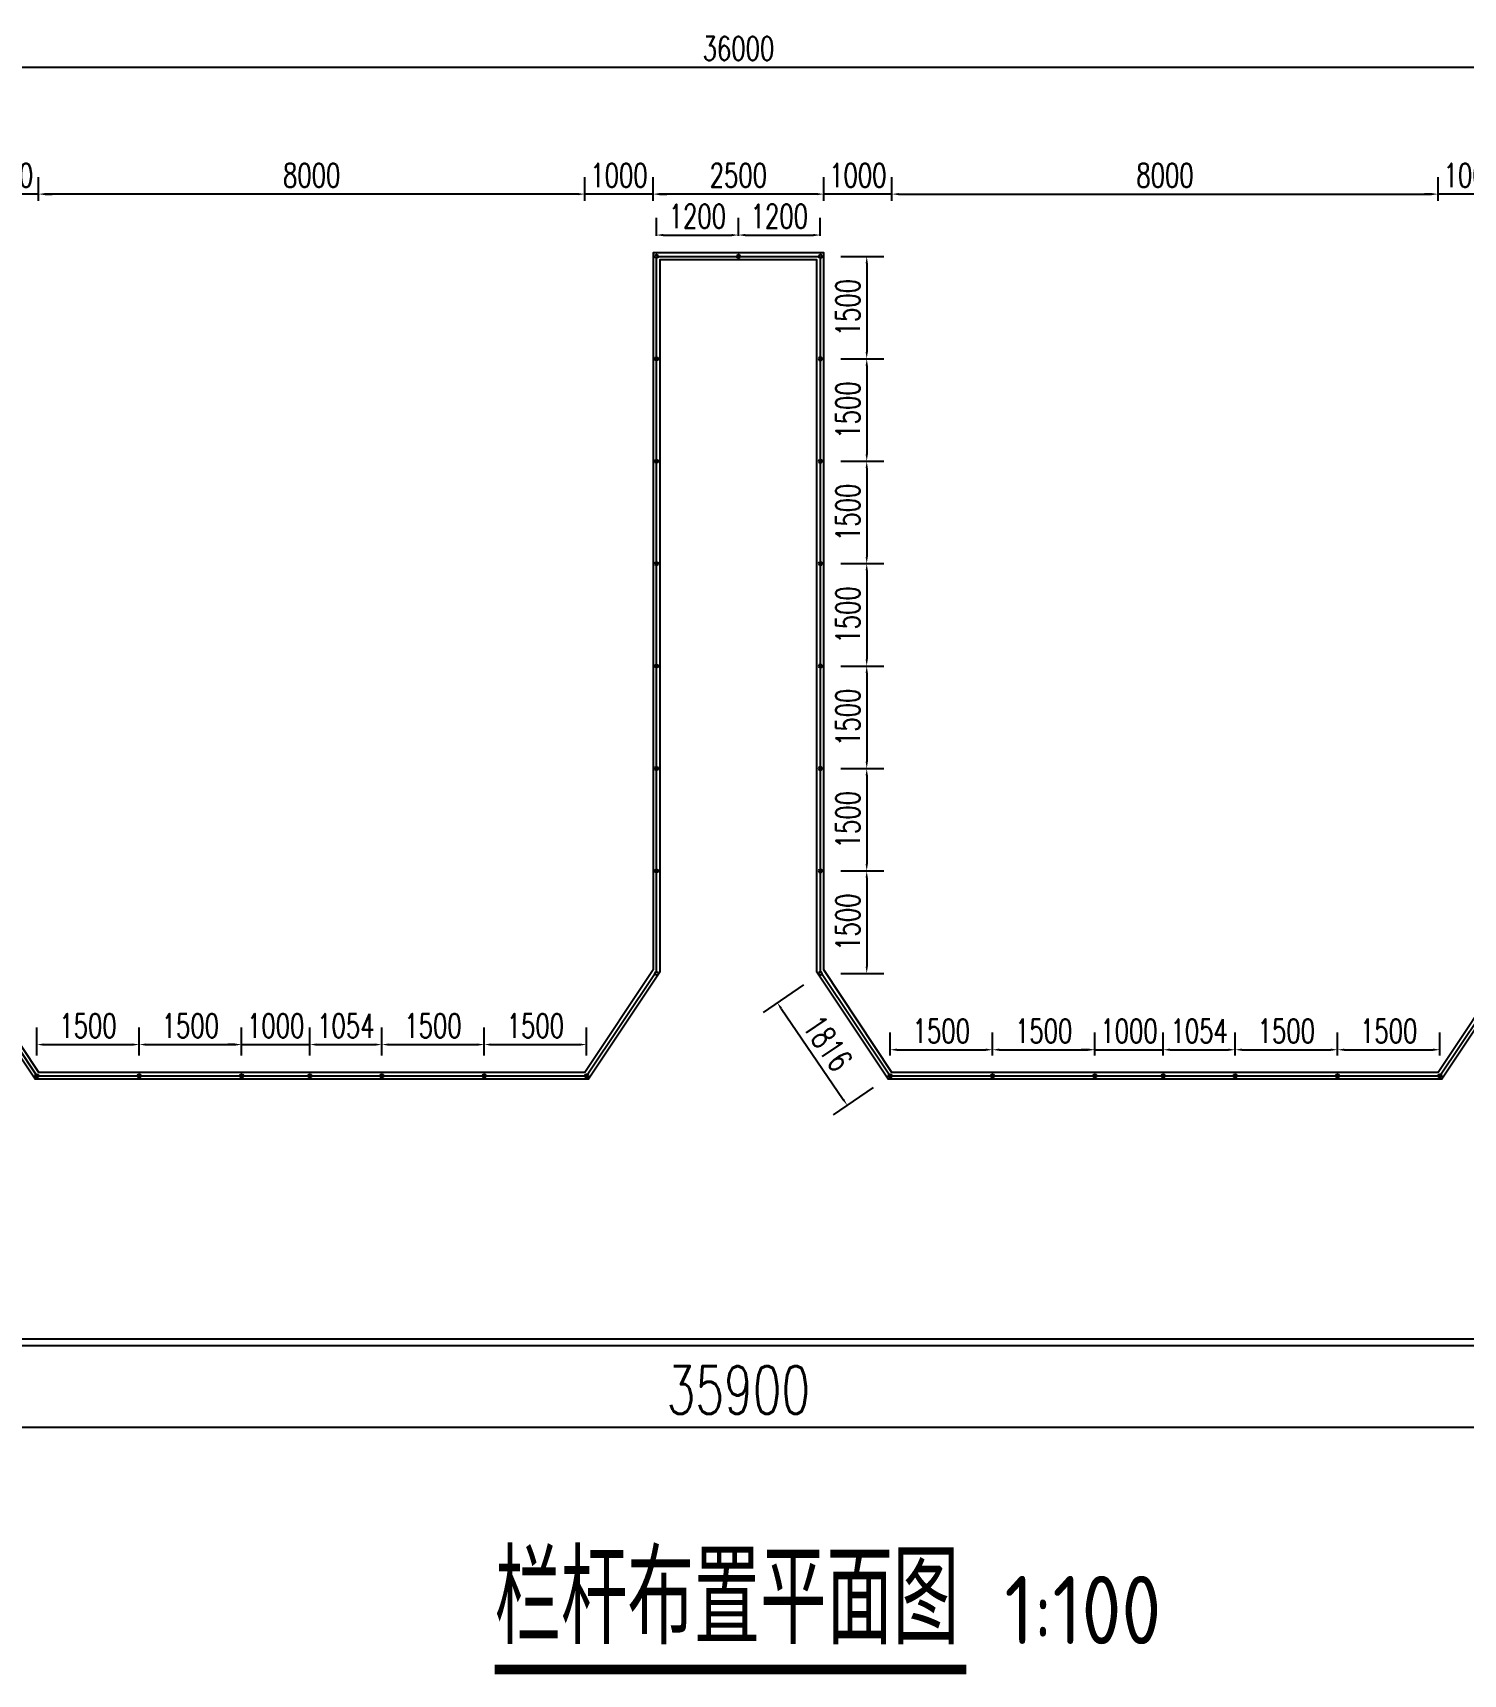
# Model space of a CAD drawing. Extents: x -89702 to 926017, y -610001 to -56924.
# Drawn here: x 521730 to 542684, y -234390 to -210354 of the extents above; entities that cross this region are included whole.
import ezdxf

# ---------------------------------------------------------------- set-up
doc = ezdxf.new("R2010")
doc.units = 0
doc.header["$LTSCALE"] = 10
doc.header["$MEASUREMENT"] = 0
for name, color, linetype in [('DIM_SYMB', 3, 'Continuous'), ('L-TEXT文字标注', 7, 'Continuous'), ('PUB_TEXT', 7, 'Continuous'), ('W-PLASTIC_RAILINGS塑木栏杆', 6, 'Continuous'), ('W-STEEL_FRAME钢架', 3, 'Continuous')]:
    doc.layers.add(name, color=color, linetype=linetype)
doc.layers.add('文字标注', color=7, linetype='Continuous', lineweight=18)
doc.styles.get("Standard").update_dxf_attribs({"font": 'gbenor.shx', "bigfont": 'gbcbig.shx'})
doc.styles.add('STANDARD_T3', font='simplex.shx', dxfattribs={"width": 0.7, "bigfont": 'gbcbig.shx'})
doc.dimstyles.new('W&&100', dxfattribs={"dimtxt": 350, "dimasz": 100, "dimexe": 250, "dimexo": 300, "dimgap": 100, "dimtad": 1, "dimdec": 0, "dimzin": 0, "dimdsep": 46, "dimtxsty": 'STANDARD_T3', "dimcen": 0.09, "dimclrd": 1, "dimclre": 1, "dimclrt": 7, "dimazin": 2, "dimtfac": 1, "dimtdec": 0, "dimtix": 1, "dimtmove": 2, "dimatfit": 3, "dimfxl": 0, "dimtolj": 1, "dimtzin": 0, "dimarcsym": 0})
doc.dimstyles.new('W&&200', dxfattribs={"dimtxt": 700, "dimasz": 200, "dimexe": 500, "dimexo": 600, "dimgap": 200, "dimtad": 1, "dimdec": 0, "dimzin": 0, "dimdsep": 46, "dimtxsty": 'STANDARD_T3', "dimcen": 0.09, "dimclrd": 1, "dimclre": 1, "dimclrt": 7, "dimazin": 2, "dimtfac": 1, "dimtdec": 0, "dimtix": 1, "dimtmove": 2, "dimatfit": 3, "dimfxl": 0, "dimtolj": 1, "dimtzin": 0, "dimarcsym": 0})

# ---------------------------------------------------------------- blocks, each defined once
blk = doc.blocks.new('*D1787')
at = {"layer": 'Defpoints', "color": 0, "transparency": 16777216}
for p in [(542316, -212716), (534316, -225578), (542316, -225578)]:
    blk.add_point(p, dxfattribs=at)
at = {"layer": '文字标注', "color": 1, "lineweight": -2, "transparency": 16777216}
for p, q in [((534316, -212816), (534316, -212466)), ((542316, -212816), (542316, -212466)), ((534416, -212716), (542216, -212716))]:
    blk.add_line(p, q, dxfattribs=at)
at = {"layer": '文字标注', "color": 1, "transparency": 16777216}
for points in [[(534416, -212700), (534416, -212733), (534316, -212716)], [(542216, -212700), (542216, -212733), (542316, -212716)]]:
    blk.add_solid(points, dxfattribs=at)
at = {"layer": '文字标注', "color": 7, "transparency": 16777216, "insert": (538316, -212441), "char_height": 350, "attachment_point": 5, "style": 'STANDARD_T3'}
blk.add_mtext('\\A1;8000', dxfattribs=at)
blk = doc.blocks.new('*D1794')
at = {"layer": 'Defpoints', "color": 0, "transparency": 16777216}
for p in [(514116, -229528), (550016, -229528), (514116, -230778)]:
    blk.add_point(p, dxfattribs=at)
at = {"layer": 'L-TEXT文字标注', "color": 1, "lineweight": -2, "transparency": 16777216}
for p, q in [((514116, -230678), (514116, -231278)), ((550016, -230678), (550016, -231278)), ((549816, -230778), (514316, -230778))]:
    blk.add_line(p, q, dxfattribs=at)
at = {"layer": 'L-TEXT文字标注', "color": 1, "transparency": 16777216}
for points in [[(514316, -230745), (514316, -230811), (514116, -230778)], [(549816, -230745), (549816, -230811), (550016, -230778)]]:
    blk.add_solid(points, dxfattribs=at)
at = {"layer": 'L-TEXT文字标注', "color": 7, "transparency": 16777216, "insert": (532066, -230228), "char_height": 700, "attachment_point": 5, "style": 'STANDARD_T3'}
blk.add_mtext('\\A1;35900', dxfattribs=at)
blk = doc.blocks.new('*D1785')
at = {"layer": 'Defpoints', "color": 0, "transparency": 16777216}
for p in [(550066, -210859), (514066, -225578), (550066, -225578)]:
    blk.add_point(p, dxfattribs=at)
at = {"layer": '文字标注', "color": 1, "lineweight": -2, "transparency": 16777216}
for p, q in [((514066, -225278), (514066, -210609)), ((550066, -225278), (550066, -210609)), ((514166, -210859), (549966, -210859))]:
    blk.add_line(p, q, dxfattribs=at)
at = {"layer": '文字标注', "color": 1, "transparency": 16777216}
for points in [[(514166, -210842), (514166, -210876), (514066, -210859)], [(549966, -210842), (549966, -210876), (550066, -210859)]]:
    blk.add_solid(points, dxfattribs=at)
at = {"layer": '文字标注', "color": 7, "transparency": 16777216, "insert": (532066, -210584), "char_height": 350, "attachment_point": 5, "style": 'STANDARD_T3'}
blk.add_mtext('\\A1;36000', dxfattribs=at)
blk = doc.blocks.new('*U1982')
at = {"layer": 'W-PLASTIC_RAILINGS塑木栏杆'}
blk.add_circle((0, 0), 25, dxfattribs=at)
blk = doc.blocks.new('*U1983')
at = {"layer": 'W-PLASTIC_RAILINGS塑木栏杆', "color": 0, "linetype": 'ByBlock', "lineweight": -2, "transparency": 16777216}
for p in [(0, 0), (0, -1500), (0, -3000), (0, -4500), (0, -6000), (0, -7500), (0, -9000), (0, -10500)]:
    blk.add_blockref('*U1982', p, dxfattribs=at)
blk = doc.blocks.new('*U1984')
at = {"layer": 'W-PLASTIC_RAILINGS塑木栏杆'}
blk.add_circle((0, 0), 25, dxfattribs=at)
blk = doc.blocks.new('*U1985')
at = {"layer": 'W-PLASTIC_RAILINGS塑木栏杆', "color": 0, "linetype": 'ByBlock', "lineweight": -2, "transparency": 16777216}
for p in [(0, 0), (0, -1500), (0, -3000), (0, -4500), (0, -6000), (0, -7500), (0, -9000), (0, -10500)]:
    blk.add_blockref('*U1984', p, dxfattribs=at)
blk = doc.blocks.new('*D2016')
at = {"layer": 'Defpoints', "color": 0, "transparency": 16777216}
for p in [(542316, -212716), (543316, -213578), (542316, -225578)]:
    blk.add_point(p, dxfattribs=at)
at = {"layer": '文字标注', "color": 1, "lineweight": -2, "transparency": 16777216}
for p, q in [((542316, -212816), (542316, -212466)), ((543316, -212816), (543316, -212466)), ((542216, -212716), (542116, -212716)), ((543316, -212716), (542316, -212716)), ((543416, -212716), (543516, -212716))]:
    blk.add_line(p, q, dxfattribs=at)
at = {"layer": '文字标注', "color": 1, "transparency": 16777216}
for points in [[(542216, -212700), (542216, -212733), (542316, -212716)], [(543416, -212700), (543416, -212733), (543316, -212716)]]:
    blk.add_solid(points, dxfattribs=at)
at = {"layer": '文字标注', "color": 7, "transparency": 16777216, "insert": (542816, -212441), "char_height": 350, "attachment_point": 5, "style": 'STANDARD_T3'}
blk.add_mtext('\\A1;1000', dxfattribs=at)
blk = doc.blocks.new('*D2017')
at = {"layer": 'Defpoints', "color": 0, "transparency": 16777216}
for p in [(533316, -212716), (533316, -224078), (534316, -225578)]:
    blk.add_point(p, dxfattribs=at)
at = {"layer": '文字标注', "color": 1, "lineweight": -2, "transparency": 16777216}
for p, q in [((533316, -212816), (533316, -212466)), ((534316, -212816), (534316, -212466)), ((533216, -212716), (533116, -212716)), ((534316, -212716), (533316, -212716)), ((534416, -212716), (534516, -212716))]:
    blk.add_line(p, q, dxfattribs=at)
at = {"layer": '文字标注', "color": 1, "transparency": 16777216}
for points in [[(533216, -212700), (533216, -212733), (533316, -212716)], [(534416, -212700), (534416, -212733), (534316, -212716)]]:
    blk.add_solid(points, dxfattribs=at)
at = {"layer": '文字标注', "color": 7, "transparency": 16777216, "insert": (533816, -212441), "char_height": 350, "attachment_point": 5, "style": 'STANDARD_T3'}
blk.add_mtext('\\A1;1000', dxfattribs=at)
blk = doc.blocks.new('*D2018')
at = {"layer": 'Defpoints', "color": 0, "transparency": 16777216}
for p in [(530816, -212716), (530816, -213578), (533316, -224078)]:
    blk.add_point(p, dxfattribs=at)
at = {"layer": '文字标注', "color": 1, "lineweight": -2, "transparency": 16777216}
for p, q in [((530816, -212816), (530816, -212466)), ((533316, -212816), (533316, -212466)), ((533216, -212716), (530916, -212716))]:
    blk.add_line(p, q, dxfattribs=at)
at = {"layer": '文字标注', "color": 1, "transparency": 16777216}
for points in [[(530916, -212700), (530916, -212733), (530816, -212716)], [(533216, -212700), (533216, -212733), (533316, -212716)]]:
    blk.add_solid(points, dxfattribs=at)
at = {"layer": '文字标注', "color": 7, "transparency": 16777216, "insert": (532066, -212441), "char_height": 350, "attachment_point": 5, "style": 'STANDARD_T3'}
blk.add_mtext('\\A1;2500', dxfattribs=at)
blk = doc.blocks.new('*D2019')
at = {"layer": 'Defpoints', "color": 0, "transparency": 16777216}
for p in [(529816, -212716), (530816, -213578), (529816, -225578)]:
    blk.add_point(p, dxfattribs=at)
at = {"layer": '文字标注', "color": 1, "lineweight": -2, "transparency": 16777216}
for p, q in [((529816, -212816), (529816, -212466)), ((530816, -212816), (530816, -212466)), ((529716, -212716), (529616, -212716)), ((530816, -212716), (529816, -212716)), ((530916, -212716), (531016, -212716))]:
    blk.add_line(p, q, dxfattribs=at)
at = {"layer": '文字标注', "color": 1, "transparency": 16777216}
for points in [[(529716, -212700), (529716, -212733), (529816, -212716)], [(530916, -212700), (530916, -212733), (530816, -212716)]]:
    blk.add_solid(points, dxfattribs=at)
at = {"layer": '文字标注', "color": 7, "transparency": 16777216, "insert": (530316, -212441), "char_height": 350, "attachment_point": 5, "style": 'STANDARD_T3'}
blk.add_mtext('\\A1;1000', dxfattribs=at)
blk = doc.blocks.new('*D2020')
at = {"layer": 'Defpoints', "color": 0, "transparency": 16777216}
for p in [(521816, -212716), (521816, -225578), (529816, -225578)]:
    blk.add_point(p, dxfattribs=at)
at = {"layer": '文字标注', "color": 1, "lineweight": -2, "transparency": 16777216}
for p, q in [((521816, -212816), (521816, -212466)), ((529816, -212816), (529816, -212466)), ((529716, -212716), (521916, -212716))]:
    blk.add_line(p, q, dxfattribs=at)
at = {"layer": '文字标注', "color": 1, "transparency": 16777216}
for points in [[(521916, -212700), (521916, -212733), (521816, -212716)], [(529716, -212700), (529716, -212733), (529816, -212716)]]:
    blk.add_solid(points, dxfattribs=at)
at = {"layer": '文字标注', "color": 7, "transparency": 16777216, "insert": (525816, -212441), "char_height": 350, "attachment_point": 5, "style": 'STANDARD_T3'}
blk.add_mtext('\\A1;8000', dxfattribs=at)
blk = doc.blocks.new('*D2021')
at = {"layer": 'Defpoints', "color": 0, "transparency": 16777216}
for p in [(520816, -212716), (520816, -213578), (521816, -225578)]:
    blk.add_point(p, dxfattribs=at)
at = {"layer": '文字标注', "color": 1, "lineweight": -2, "transparency": 16777216}
for p, q in [((520816, -212816), (520816, -212466)), ((521816, -212816), (521816, -212466)), ((520716, -212716), (520616, -212716)), ((521816, -212716), (520816, -212716)), ((521916, -212716), (522016, -212716))]:
    blk.add_line(p, q, dxfattribs=at)
at = {"layer": '文字标注', "color": 1, "transparency": 16777216}
for points in [[(520716, -212700), (520716, -212733), (520816, -212716)], [(521916, -212700), (521916, -212733), (521816, -212716)]]:
    blk.add_solid(points, dxfattribs=at)
at = {"layer": '文字标注', "color": 7, "transparency": 16777216, "insert": (521316, -212441), "char_height": 350, "attachment_point": 5, "style": 'STANDARD_T3'}
blk.add_mtext('\\A1;1000', dxfattribs=at)
blk = doc.blocks.new('*D2028')
at = {"layer": 'Defpoints', "color": 0, "transparency": 16777216}
for p in [(533266, -213316), (532066, -213628), (533266, -213628)]:
    blk.add_point(p, dxfattribs=at)
at = {"layer": '文字标注', "color": 1, "lineweight": -2, "transparency": 16777216}
for p, q in [((532066, -213328), (532066, -213066)), ((533266, -213328), (533266, -213066)), ((532166, -213316), (533166, -213316))]:
    blk.add_line(p, q, dxfattribs=at)
at = {"layer": '文字标注', "color": 1, "transparency": 16777216}
for points in [[(532166, -213299), (532166, -213333), (532066, -213316)], [(533166, -213299), (533166, -213333), (533266, -213316)]]:
    blk.add_solid(points, dxfattribs=at)
at = {"layer": '文字标注', "color": 7, "transparency": 16777216, "insert": (532666, -213041), "char_height": 350, "attachment_point": 5, "style": 'STANDARD_T3'}
blk.add_mtext('\\A1;1200', dxfattribs=at)
blk = doc.blocks.new('*D2029')
at = {"layer": 'Defpoints', "color": 0, "transparency": 16777216}
for p in [(532066, -213316), (530866, -213628), (532066, -213628)]:
    blk.add_point(p, dxfattribs=at)
at = {"layer": '文字标注', "color": 1, "lineweight": -2, "transparency": 16777216}
for p, q in [((530866, -213328), (530866, -213066)), ((532066, -213328), (532066, -213066)), ((530966, -213316), (531966, -213316))]:
    blk.add_line(p, q, dxfattribs=at)
at = {"layer": '文字标注', "color": 1, "transparency": 16777216}
for points in [[(530966, -213299), (530966, -213333), (530866, -213316)], [(531966, -213299), (531966, -213333), (532066, -213316)]]:
    blk.add_solid(points, dxfattribs=at)
at = {"layer": '文字标注', "color": 7, "transparency": 16777216, "insert": (531466, -213041), "char_height": 350, "attachment_point": 5, "style": 'STANDARD_T3'}
blk.add_mtext('\\A1;1200', dxfattribs=at)
blk = doc.blocks.new('*D2030')
at = {"layer": 'Defpoints', "color": 0, "transparency": 16777216}
for p in [(533266, -213628), (533266, -215128), (533946, -215128)]:
    blk.add_point(p, dxfattribs=at)
at = {"layer": '文字标注', "color": 1, "lineweight": -2, "transparency": 16777216}
for p, q in [((533566, -213628), (534196, -213628)), ((533946, -213728), (533946, -215028)), ((533566, -215128), (534196, -215128))]:
    blk.add_line(p, q, dxfattribs=at)
at = {"layer": '文字标注', "color": 1, "transparency": 16777216}
for points in [[(533930, -213728), (533963, -213728), (533946, -213628)], [(533930, -215028), (533963, -215028), (533946, -215128)]]:
    blk.add_solid(points, dxfattribs=at)
at = {"layer": '文字标注', "color": 7, "transparency": 16777216, "insert": (533671, -214378), "char_height": 350, "attachment_point": 5, "rotation": 90, "style": 'STANDARD_T3'}
blk.add_mtext('\\A1;1500', dxfattribs=at)
blk = doc.blocks.new('*D2034')
at = {"layer": 'Defpoints', "color": 0, "transparency": 16777216}
for p in [(523289, -225170), (521789, -225628), (523289, -225628)]:
    blk.add_point(p, dxfattribs=at)
at = {"layer": '文字标注', "color": 1, "lineweight": -2, "transparency": 16777216}
for p, q in [((521789, -225328), (521789, -224920)), ((523289, -225328), (523289, -224920)), ((521889, -225170), (523189, -225170))]:
    blk.add_line(p, q, dxfattribs=at)
at = {"layer": '文字标注', "color": 1, "transparency": 16777216}
for points in [[(521889, -225154), (521889, -225187), (521789, -225170)], [(523189, -225154), (523189, -225187), (523289, -225170)]]:
    blk.add_solid(points, dxfattribs=at)
at = {"layer": '文字标注', "color": 7, "transparency": 16777216, "insert": (522539, -224895), "char_height": 350, "attachment_point": 5, "style": 'STANDARD_T3'}
blk.add_mtext('\\A1;1500', dxfattribs=at)
blk = doc.blocks.new('*D2035')
at = {"layer": 'Defpoints', "color": 0, "transparency": 16777216}
for p in [(524789, -225170), (523289, -225628), (524789, -225628)]:
    blk.add_point(p, dxfattribs=at)
at = {"layer": '文字标注', "color": 1, "lineweight": -2, "transparency": 16777216}
for p, q in [((523289, -225328), (523289, -224920)), ((524789, -225328), (524789, -224920)), ((523389, -225170), (524689, -225170))]:
    blk.add_line(p, q, dxfattribs=at)
at = {"layer": '文字标注', "color": 1, "transparency": 16777216}
for points in [[(523389, -225154), (523389, -225187), (523289, -225170)], [(524689, -225154), (524689, -225187), (524789, -225170)]]:
    blk.add_solid(points, dxfattribs=at)
at = {"layer": '文字标注', "color": 7, "transparency": 16777216, "insert": (524039, -224895), "char_height": 350, "attachment_point": 5, "style": 'STANDARD_T3'}
blk.add_mtext('\\A1;1500', dxfattribs=at)
blk = doc.blocks.new('*D2036')
at = {"layer": 'Defpoints', "color": 0, "transparency": 16777216}
for p in [(525789, -225170), (524789, -225628), (525789, -225628)]:
    blk.add_point(p, dxfattribs=at)
at = {"layer": '文字标注', "color": 1, "lineweight": -2, "transparency": 16777216}
for p, q in [((524789, -225328), (524789, -224920)), ((525789, -225328), (525789, -224920)), ((524689, -225170), (524589, -225170)), ((524789, -225170), (525789, -225170)), ((525889, -225170), (525989, -225170))]:
    blk.add_line(p, q, dxfattribs=at)
at = {"layer": '文字标注', "color": 1, "transparency": 16777216}
for points in [[(524689, -225154), (524689, -225187), (524789, -225170)], [(525889, -225154), (525889, -225187), (525789, -225170)]]:
    blk.add_solid(points, dxfattribs=at)
at = {"layer": '文字标注', "color": 7, "transparency": 16777216, "insert": (525289, -224895), "char_height": 350, "attachment_point": 5, "style": 'STANDARD_T3'}
blk.add_mtext('\\A1;1000', dxfattribs=at)
blk = doc.blocks.new('*D2037')
at = {"layer": 'Defpoints', "color": 0, "transparency": 16777216}
for p in [(526843, -225170), (525789, -225628), (526843, -225628)]:
    blk.add_point(p, dxfattribs=at)
at = {"layer": '文字标注', "color": 1, "lineweight": -2, "transparency": 16777216}
for p, q in [((525789, -225328), (525789, -224920)), ((526843, -225328), (526843, -224920)), ((525889, -225170), (526743, -225170))]:
    blk.add_line(p, q, dxfattribs=at)
at = {"layer": '文字标注', "color": 1, "transparency": 16777216}
for points in [[(525889, -225154), (525889, -225187), (525789, -225170)], [(526743, -225154), (526743, -225187), (526843, -225170)]]:
    blk.add_solid(points, dxfattribs=at)
at = {"layer": '文字标注', "color": 7, "transparency": 16777216, "insert": (526316, -224895), "char_height": 350, "attachment_point": 5, "style": 'STANDARD_T3'}
blk.add_mtext('\\A1;1054', dxfattribs=at)
blk = doc.blocks.new('*D2038')
at = {"layer": 'Defpoints', "color": 0, "transparency": 16777216}
for p in [(528343, -225170), (526843, -225628), (528343, -225628)]:
    blk.add_point(p, dxfattribs=at)
at = {"layer": '文字标注', "color": 1, "lineweight": -2, "transparency": 16777216}
for p, q in [((526843, -225328), (526843, -224920)), ((528343, -225328), (528343, -224920)), ((526943, -225170), (528243, -225170))]:
    blk.add_line(p, q, dxfattribs=at)
at = {"layer": '文字标注', "color": 1, "transparency": 16777216}
for points in [[(526943, -225154), (526943, -225187), (526843, -225170)], [(528243, -225154), (528243, -225187), (528343, -225170)]]:
    blk.add_solid(points, dxfattribs=at)
at = {"layer": '文字标注', "color": 7, "transparency": 16777216, "insert": (527593, -224895), "char_height": 350, "attachment_point": 5, "style": 'STANDARD_T3'}
blk.add_mtext('\\A1;1500', dxfattribs=at)
blk = doc.blocks.new('*D2039')
at = {"layer": 'Defpoints', "color": 0, "transparency": 16777216}
for p in [(529843, -225170), (528343, -225628), (529843, -225628)]:
    blk.add_point(p, dxfattribs=at)
at = {"layer": '文字标注', "color": 1, "lineweight": -2, "transparency": 16777216}
for p, q in [((528343, -225328), (528343, -224920)), ((529843, -225328), (529843, -224920)), ((528443, -225170), (529743, -225170))]:
    blk.add_line(p, q, dxfattribs=at)
at = {"layer": '文字标注', "color": 1, "transparency": 16777216}
for points in [[(528443, -225154), (528443, -225187), (528343, -225170)], [(529743, -225154), (529743, -225187), (529843, -225170)]]:
    blk.add_solid(points, dxfattribs=at)
at = {"layer": '文字标注', "color": 7, "transparency": 16777216, "insert": (529093, -224895), "char_height": 350, "attachment_point": 5, "style": 'STANDARD_T3'}
blk.add_mtext('\\A1;1500', dxfattribs=at)
blk = doc.blocks.new('*D2040')
at = {"layer": 'Defpoints', "color": 0, "transparency": 16777216}
for p in [(535789, -225246), (534289, -225628), (535789, -225628)]:
    blk.add_point(p, dxfattribs=at)
at = {"layer": '文字标注', "color": 1, "lineweight": -2, "transparency": 16777216}
for p, q in [((534289, -225328), (534289, -224996)), ((535789, -225328), (535789, -224996)), ((534389, -225246), (535689, -225246))]:
    blk.add_line(p, q, dxfattribs=at)
at = {"layer": '文字标注', "color": 1, "transparency": 16777216}
for points in [[(534389, -225229), (534389, -225263), (534289, -225246)], [(535689, -225229), (535689, -225263), (535789, -225246)]]:
    blk.add_solid(points, dxfattribs=at)
at = {"layer": '文字标注', "color": 7, "transparency": 16777216, "insert": (535039, -224971), "char_height": 350, "attachment_point": 5, "style": 'STANDARD_T3'}
blk.add_mtext('\\A1;1500', dxfattribs=at)
blk = doc.blocks.new('*D2041')
at = {"layer": 'Defpoints', "color": 0, "transparency": 16777216}
for p in [(537289, -225246), (535789, -225628), (537289, -225628)]:
    blk.add_point(p, dxfattribs=at)
at = {"layer": '文字标注', "color": 1, "lineweight": -2, "transparency": 16777216}
for p, q in [((535789, -225328), (535789, -224996)), ((537289, -225328), (537289, -224996)), ((535889, -225246), (537189, -225246))]:
    blk.add_line(p, q, dxfattribs=at)
at = {"layer": '文字标注', "color": 1, "transparency": 16777216}
for points in [[(535889, -225229), (535889, -225263), (535789, -225246)], [(537189, -225229), (537189, -225263), (537289, -225246)]]:
    blk.add_solid(points, dxfattribs=at)
at = {"layer": '文字标注', "color": 7, "transparency": 16777216, "insert": (536539, -224971), "char_height": 350, "attachment_point": 5, "style": 'STANDARD_T3'}
blk.add_mtext('\\A1;1500', dxfattribs=at)
blk = doc.blocks.new('*D2042')
at = {"layer": 'Defpoints', "color": 0, "transparency": 16777216}
for p in [(538289, -225246), (537289, -225628), (538289, -225628)]:
    blk.add_point(p, dxfattribs=at)
at = {"layer": '文字标注', "color": 1, "lineweight": -2, "transparency": 16777216}
for p, q in [((537289, -225328), (537289, -224996)), ((538289, -225328), (538289, -224996)), ((537189, -225246), (537089, -225246)), ((537289, -225246), (538289, -225246)), ((538389, -225246), (538489, -225246))]:
    blk.add_line(p, q, dxfattribs=at)
at = {"layer": '文字标注', "color": 1, "transparency": 16777216}
for points in [[(537189, -225229), (537189, -225263), (537289, -225246)], [(538389, -225229), (538389, -225263), (538289, -225246)]]:
    blk.add_solid(points, dxfattribs=at)
at = {"layer": '文字标注', "color": 7, "transparency": 16777216, "insert": (537789, -224971), "char_height": 350, "attachment_point": 5, "style": 'STANDARD_T3'}
blk.add_mtext('\\A1;1000', dxfattribs=at)
blk = doc.blocks.new('*D2043')
at = {"layer": 'Defpoints', "color": 0, "transparency": 16777216}
for p in [(539343, -225246), (538289, -225628), (539343, -225628)]:
    blk.add_point(p, dxfattribs=at)
at = {"layer": '文字标注', "color": 1, "lineweight": -2, "transparency": 16777216}
for p, q in [((538289, -225328), (538289, -224996)), ((539343, -225328), (539343, -224996)), ((538389, -225246), (539243, -225246))]:
    blk.add_line(p, q, dxfattribs=at)
at = {"layer": '文字标注', "color": 1, "transparency": 16777216}
for points in [[(538389, -225229), (538389, -225263), (538289, -225246)], [(539243, -225229), (539243, -225263), (539343, -225246)]]:
    blk.add_solid(points, dxfattribs=at)
at = {"layer": '文字标注', "color": 7, "transparency": 16777216, "insert": (538816, -224971), "char_height": 350, "attachment_point": 5, "style": 'STANDARD_T3'}
blk.add_mtext('\\A1;1054', dxfattribs=at)
blk = doc.blocks.new('*D2044')
at = {"layer": 'Defpoints', "color": 0, "transparency": 16777216}
for p in [(540843, -225246), (539343, -225628), (540843, -225628)]:
    blk.add_point(p, dxfattribs=at)
at = {"layer": '文字标注', "color": 1, "lineweight": -2, "transparency": 16777216}
for p, q in [((539343, -225328), (539343, -224996)), ((540843, -225328), (540843, -224996)), ((539443, -225246), (540743, -225246))]:
    blk.add_line(p, q, dxfattribs=at)
at = {"layer": '文字标注', "color": 1, "transparency": 16777216}
for points in [[(539443, -225229), (539443, -225263), (539343, -225246)], [(540743, -225229), (540743, -225263), (540843, -225246)]]:
    blk.add_solid(points, dxfattribs=at)
at = {"layer": '文字标注', "color": 7, "transparency": 16777216, "insert": (540093, -224971), "char_height": 350, "attachment_point": 5, "style": 'STANDARD_T3'}
blk.add_mtext('\\A1;1500', dxfattribs=at)
blk = doc.blocks.new('*D2045')
at = {"layer": 'Defpoints', "color": 0, "transparency": 16777216}
for p in [(542343, -225246), (540843, -225628), (542343, -225628)]:
    blk.add_point(p, dxfattribs=at)
at = {"layer": '文字标注', "color": 1, "lineweight": -2, "transparency": 16777216}
for p, q in [((540843, -225328), (540843, -224996)), ((542343, -225328), (542343, -224996)), ((540943, -225246), (542243, -225246))]:
    blk.add_line(p, q, dxfattribs=at)
at = {"layer": '文字标注', "color": 1, "transparency": 16777216}
for points in [[(540943, -225229), (540943, -225263), (540843, -225246)], [(542243, -225229), (542243, -225263), (542343, -225246)]]:
    blk.add_solid(points, dxfattribs=at)
at = {"layer": '文字标注', "color": 7, "transparency": 16777216, "insert": (541593, -224971), "char_height": 350, "attachment_point": 5, "style": 'STANDARD_T3'}
blk.add_mtext('\\A1;1500', dxfattribs=at)
blk = doc.blocks.new('*D2116')
at = {"layer": 'Defpoints', "color": 0, "transparency": 16777216}
for p in [(533266, -215128), (533266, -216628), (533946, -216628)]:
    blk.add_point(p, dxfattribs=at)
at = {"layer": '文字标注', "color": 1, "lineweight": -2, "transparency": 16777216}
for p, q in [((533566, -215128), (534196, -215128)), ((533946, -215228), (533946, -216528)), ((533566, -216628), (534196, -216628))]:
    blk.add_line(p, q, dxfattribs=at)
at = {"layer": '文字标注', "color": 1, "transparency": 16777216}
for points in [[(533930, -215228), (533963, -215228), (533946, -215128)], [(533930, -216528), (533963, -216528), (533946, -216628)]]:
    blk.add_solid(points, dxfattribs=at)
at = {"layer": '文字标注', "color": 7, "transparency": 16777216, "insert": (533671, -215878), "char_height": 350, "attachment_point": 5, "rotation": 90, "style": 'STANDARD_T3'}
blk.add_mtext('\\A1;1500', dxfattribs=at)
blk = doc.blocks.new('*D2117')
at = {"layer": 'Defpoints', "color": 0, "transparency": 16777216}
for p in [(533266, -216628), (533266, -218128), (533946, -218128)]:
    blk.add_point(p, dxfattribs=at)
at = {"layer": '文字标注', "color": 1, "lineweight": -2, "transparency": 16777216}
for p, q in [((533566, -216628), (534196, -216628)), ((533946, -216728), (533946, -218028)), ((533566, -218128), (534196, -218128))]:
    blk.add_line(p, q, dxfattribs=at)
at = {"layer": '文字标注', "color": 1, "transparency": 16777216}
for points in [[(533930, -216728), (533963, -216728), (533946, -216628)], [(533930, -218028), (533963, -218028), (533946, -218128)]]:
    blk.add_solid(points, dxfattribs=at)
at = {"layer": '文字标注', "color": 7, "transparency": 16777216, "insert": (533671, -217378), "char_height": 350, "attachment_point": 5, "rotation": 90, "style": 'STANDARD_T3'}
blk.add_mtext('\\A1;1500', dxfattribs=at)
blk = doc.blocks.new('*D2118')
at = {"layer": 'Defpoints', "color": 0, "transparency": 16777216}
for p in [(533266, -218128), (533266, -219628), (533946, -219628)]:
    blk.add_point(p, dxfattribs=at)
at = {"layer": '文字标注', "color": 1, "lineweight": -2, "transparency": 16777216}
for p, q in [((533566, -218128), (534196, -218128)), ((533946, -218228), (533946, -219528)), ((533566, -219628), (534196, -219628))]:
    blk.add_line(p, q, dxfattribs=at)
at = {"layer": '文字标注', "color": 1, "transparency": 16777216}
for points in [[(533930, -218228), (533963, -218228), (533946, -218128)], [(533930, -219528), (533963, -219528), (533946, -219628)]]:
    blk.add_solid(points, dxfattribs=at)
at = {"layer": '文字标注', "color": 7, "transparency": 16777216, "insert": (533671, -218878), "char_height": 350, "attachment_point": 5, "rotation": 90, "style": 'STANDARD_T3'}
blk.add_mtext('\\A1;1500', dxfattribs=at)
blk = doc.blocks.new('*D2119')
at = {"layer": 'Defpoints', "color": 0, "transparency": 16777216}
for p in [(533266, -219628), (533266, -221128), (533946, -221128)]:
    blk.add_point(p, dxfattribs=at)
at = {"layer": '文字标注', "color": 1, "lineweight": -2, "transparency": 16777216}
for p, q in [((533566, -219628), (534196, -219628)), ((533946, -219728), (533946, -221028)), ((533566, -221128), (534196, -221128))]:
    blk.add_line(p, q, dxfattribs=at)
at = {"layer": '文字标注', "color": 1, "transparency": 16777216}
for points in [[(533930, -219728), (533963, -219728), (533946, -219628)], [(533930, -221028), (533963, -221028), (533946, -221128)]]:
    blk.add_solid(points, dxfattribs=at)
at = {"layer": '文字标注', "color": 7, "transparency": 16777216, "insert": (533671, -220378), "char_height": 350, "attachment_point": 5, "rotation": 90, "style": 'STANDARD_T3'}
blk.add_mtext('\\A1;1500', dxfattribs=at)
blk = doc.blocks.new('*D2120')
at = {"layer": 'Defpoints', "color": 0, "transparency": 16777216}
for p in [(533266, -221128), (533266, -222628), (533946, -222628)]:
    blk.add_point(p, dxfattribs=at)
at = {"layer": '文字标注', "color": 1, "lineweight": -2, "transparency": 16777216}
for p, q in [((533566, -221128), (534196, -221128)), ((533946, -221228), (533946, -222528)), ((533566, -222628), (534196, -222628))]:
    blk.add_line(p, q, dxfattribs=at)
at = {"layer": '文字标注', "color": 1, "transparency": 16777216}
for points in [[(533930, -221228), (533963, -221228), (533946, -221128)], [(533930, -222528), (533963, -222528), (533946, -222628)]]:
    blk.add_solid(points, dxfattribs=at)
at = {"layer": '文字标注', "color": 7, "transparency": 16777216, "insert": (533671, -221878), "char_height": 350, "attachment_point": 5, "rotation": 90, "style": 'STANDARD_T3'}
blk.add_mtext('\\A1;1500', dxfattribs=at)
blk = doc.blocks.new('*D2121')
at = {"layer": 'Defpoints', "color": 0, "transparency": 16777216}
for p in [(533266, -222628), (533266, -224128), (533946, -224128)]:
    blk.add_point(p, dxfattribs=at)
at = {"layer": '文字标注', "color": 1, "lineweight": -2, "transparency": 16777216}
for p, q in [((533566, -222628), (534196, -222628)), ((533946, -222728), (533946, -224028)), ((533566, -224128), (534196, -224128))]:
    blk.add_line(p, q, dxfattribs=at)
at = {"layer": '文字标注', "color": 1, "transparency": 16777216}
for points in [[(533930, -222728), (533963, -222728), (533946, -222628)], [(533930, -224028), (533963, -224028), (533946, -224128)]]:
    blk.add_solid(points, dxfattribs=at)
at = {"layer": '文字标注', "color": 7, "transparency": 16777216, "insert": (533671, -223378), "char_height": 350, "attachment_point": 5, "rotation": 90, "style": 'STANDARD_T3'}
blk.add_mtext('\\A1;1500', dxfattribs=at)
blk = doc.blocks.new('*D2122')
at = {"layer": 'Defpoints', "color": 0, "transparency": 16777216}
for p in [(533266, -224128), (534289, -225628), (533659, -226058)]:
    blk.add_point(p, dxfattribs=at)
at = {"layer": '文字标注', "color": 1, "lineweight": -2, "transparency": 16777216}
for p, q in [((533018, -224297), (532429, -224699)), ((532692, -224641), (533603, -225975)), ((534042, -225797), (533453, -226199))]:
    blk.add_line(p, q, dxfattribs=at)
at = {"layer": '文字标注', "color": 1, "transparency": 16777216}
for points in [[(532706, -224631), (532678, -224650), (532636, -224558)], [(533617, -225966), (533589, -225985), (533659, -226058)]]:
    blk.add_solid(points, dxfattribs=at)
at = {"layer": '文字标注', "color": 7, "transparency": 16777216, "insert": (533375, -225153), "char_height": 350, "attachment_point": 5, "rotation": 304.3021, "style": 'STANDARD_T3'}
blk.add_mtext('\\A1;1816', dxfattribs=at)

msp = doc.modelspace()

# ---------------------------------------------------------------- linework, layer by layer
at = {"layer": 'DIM_SYMB', "color": 3, "const_width": 140}
msp.add_lwpolyline([(528495.8, -234320.2), (535403.5, -234320.2)], dxfattribs=at)
at = {"layer": 'W-PLASTIC_RAILINGS塑木栏杆'}
for p, q in [((530866.4, -224093), (530866.4, -213627.9)), ((530866.4, -213627.9), (533266.1, -213627.9)), ((533266.1, -213627.9), (533266.1, -224093)), ((520766.1, -224093), (521789.4, -225627.9)), ((529843.1, -225627.9), (530866.4, -224093)), ((533266.1, -224093), (534289.4, -225627.9)), ((542343.1, -225627.9), (543366.4, -224093)), ((521789.4, -225627.9), (529843.1, -225627.9)), ((534289.4, -225627.9), (542343.1, -225627.9))]:
    msp.add_line(p, q, dxfattribs=at)
for centre in [(532066.2, -213627.9), (532066.2, -213627.9), (521789.4, -225627.9), (523289.4, -225627.9), (524789.4, -225627.9), (525789.4, -225627.9), (526843.1, -225627.9), (528343.1, -225627.9), (529843.1, -225627.9), (534289.4, -225627.9), (535789.4, -225627.9), (537289.4, -225627.9), (538289.4, -225627.9), (539343.1, -225627.9), (540843.1, -225627.9), (542343.1, -225627.9)]:
    msp.add_circle(centre, 25, dxfattribs=at)
at = {"layer": 'W-STEEL_FRAME钢架'}
for points in [[(520816.2, -213577.8), (518316.2, -213577.8), (518316.2, -224077.8), (517316.2, -225577.8), (514066.2, -225577.8), (514066.2, -229577.8), (550066.2, -229577.8), (550066.2, -225577.8), (546816.2, -225577.8), (545816.2, -224077.8), (545816.2, -213577.8), (543316.2, -213577.8), (543316.2, -224077.8), (542316.2, -225577.8), (534316.2, -225577.8), (533316.2, -224077.8), (533316.2, -213577.8), (530816.2, -213577.8), (530816.2, -224077.8), (529816.2, -225577.8), (521816.2, -225577.8), (520816.2, -224077.8)], [(520716.2, -213677.8), (518416.2, -213677.8), (518416.2, -224108.1), (517369.8, -225677.8), (514166.2, -225677.8), (514166.2, -229477.8), (549966.2, -229477.8), (549966.2, -225677.8), (546762.7, -225677.8), (545716.2, -224108.1), (545716.2, -213677.8), (543416.2, -213677.8), (543416.2, -224108.1), (542369.8, -225677.8), (534262.7, -225677.8), (533216.2, -224108.1), (533216.2, -213677.8), (530916.2, -213677.8), (530916.2, -224108.1), (529869.8, -225677.8), (521762.7, -225677.8), (520716.2, -224108.1)]]:
    msp.add_lwpolyline(points, close=True, dxfattribs=at)

# ---------------------------------------------------------------- block references
at = {"layer": 'W-PLASTIC_RAILINGS塑木栏杆', "color": 3}
msp.add_blockref('*U1983', (530866.4, -213627.9), dxfattribs=at)
at = {"layer": 'W-PLASTIC_RAILINGS塑木栏杆', "color": 3, "xscale": -1}
msp.add_blockref('*U1985', (533266.1, -213627.9), dxfattribs=at)

# ---------------------------------------------------------------- texts
at = {"layer": 'PUB_TEXT', "color": 7}
for s, height, p in [('栏杆布置平面图', 1350.35, (528495.8, -233950.8)), ('1:100', 1000, (535963.5, -233950.8))]:
    msp.add_text(s, height=height, dxfattribs=at).set_placement(p)

# ---------------------------------------------------------------- dimensions: what is measured, and where the dimension line sits
at = {"layer": 'L-TEXT文字标注', "color": 3}
dim = msp.add_linear_dim(base=(514116.4, -230778.1), p1=(550016.1, -229527.6), p2=(514116.4, -229527.6), dimstyle='W&&200', override={"dimfxlon": 1}, dxfattribs=at)
dim.commit()
dim.dimension.update_dxf_attribs({"geometry": '*D1794', "text_midpoint": (532066.2, -230228.1)})
at = {"layer": '文字标注'}
for base, p1, p2, picture, middle in [((550066.2, -210859.2), (514066.2, -225577.8), (550066.2, -225577.8), '*D1785', (532066.2, -210584.2)), ((532066.2, -213316.1), (530866.4, -213627.9), (532066.2, -213627.9), '*D2029', (531466.3, -213041.1)), ((533266.1, -213316.1), (532066.2, -213627.9), (533266.1, -213627.9), '*D2028', (532666.2, -213041.1)), ((523289.4, -225170.4), (521789.4, -225627.9), (523289.4, -225627.9), '*D2034', (522539.4, -224895.4)), ((524789.4, -225170.4), (523289.4, -225627.9), (524789.4, -225627.9), '*D2035', (524039.4, -224895.4)), ((525789.4, -225170.4), (524789.4, -225627.9), (525789.4, -225627.9), '*D2036', (525289.4, -224895.4)), ((526843.1, -225170.4), (525789.4, -225627.9), (526843.1, -225627.9), '*D2037', (526316.2, -224895.4)), ((528343.1, -225170.4), (526843.1, -225627.9), (528343.1, -225627.9), '*D2038', (527593.1, -224895.4)), ((529843.1, -225170.4), (528343.1, -225627.9), (529843.1, -225627.9), '*D2039', (529093.1, -224895.4)), ((535789.4, -225246.1), (534289.4, -225627.9), (535789.4, -225627.9), '*D2040', (535039.4, -224971.1)), ((537289.4, -225246.1), (535789.4, -225627.9), (537289.4, -225627.9), '*D2041', (536539.4, -224971.1)), ((538289.4, -225246.1), (537289.4, -225627.9), (538289.4, -225627.9), '*D2042', (537789.4, -224971.1)), ((539343.1, -225246.1), (538289.4, -225627.9), (539343.1, -225627.9), '*D2043', (538816.2, -224971.1)), ((540843.1, -225246.1), (539343.1, -225627.9), (540843.1, -225627.9), '*D2044', (540093.1, -224971.1)), ((542343.1, -225246.1), (540843.1, -225627.9), (542343.1, -225627.9), '*D2045', (541593.1, -224971.1))]:
    dim = msp.add_linear_dim(base=base, p1=p1, p2=p2, dimstyle='W&&100', dxfattribs=at)
    dim.commit()
    dim.dimension.update_dxf_attribs({"geometry": picture, "text_midpoint": middle})
for base, p1, p2, picture, middle in [((520816.2, -212716.4), (521816.2, -225577.8), (520816.2, -213577.8), '*D2021', (521316.2, -212441.4)), ((521816.2, -212716.4), (529816.2, -225577.8), (521816.2, -225577.8), '*D2020', (525816.2, -212441.4)), ((529816.2, -212716.4), (530816.2, -213577.8), (529816.2, -225577.8), '*D2019', (530316.2, -212441.4)), ((530816.2, -212716.4), (533316.2, -224077.8), (530816.2, -213577.8), '*D2018', (532066.2, -212441.4)), ((533316.2, -212716.4), (534316.2, -225577.8), (533316.2, -224077.8), '*D2017', (533816.2, -212441.4)), ((542316.2, -212716.4), (534316.2, -225577.8), (542316.2, -225577.8), '*D1787', (538316.2, -212441.4))]:
    dim = msp.add_linear_dim(base=base, p1=p1, p2=p2, dimstyle='W&&100', override={"dimfxlon": 1}, dxfattribs=at)
    dim.commit()
    dim.dimension.update_dxf_attribs({"geometry": picture, "text_midpoint": middle})
dim = msp.add_linear_dim(base=(542316.2, -212716.4), p1=(543316.2, -213577.8), p2=(542316.2, -225577.8), angle=180, dimstyle='W&&100', override={"dimfxlon": 1}, dxfattribs=at)
dim.commit()
dim.dimension.update_dxf_attribs({"geometry": '*D2016', "text_midpoint": (542816.2, -212441.4)})
for base, p1, p2, picture, middle in [((533946.4, -215127.9), (533266.1, -213627.9), (533266.1, -215127.9), '*D2030', (533671.4, -214377.9)), ((533946.4, -216627.9), (533266.1, -215127.9), (533266.1, -216627.9), '*D2116', (533671.4, -215877.9)), ((533946.4, -218127.9), (533266.1, -216627.9), (533266.1, -218127.9), '*D2117', (533671.4, -217377.9)), ((533946.4, -219627.9), (533266.1, -218127.9), (533266.1, -219627.9), '*D2118', (533671.4, -218877.9)), ((533946.4, -221127.9), (533266.1, -219627.9), (533266.1, -221127.9), '*D2119', (533671.4, -220377.9)), ((533946.4, -222627.9), (533266.1, -221127.9), (533266.1, -222627.9), '*D2120', (533671.4, -221877.9)), ((533946.4, -224127.9), (533266.1, -222627.9), (533266.1, -224127.9), '*D2121', (533671.4, -223377.9))]:
    dim = msp.add_linear_dim(base=base, p1=p1, p2=p2, angle=90, dimstyle='W&&100', dxfattribs=at)
    dim.commit()
    dim.dimension.update_dxf_attribs({"geometry": picture, "text_midpoint": middle})
dim = msp.add_aligned_dim(p1=(533266.1, -224127.9), p2=(534289.4, -225627.9), distance=-763, dimstyle='W&&100', dxfattribs=at)
dim.commit()
dim.dimension.update_dxf_attribs({"geometry": '*D2122', "text_midpoint": (533374.6, -225152.9)})

doc.saveas('drawing.dxf')
